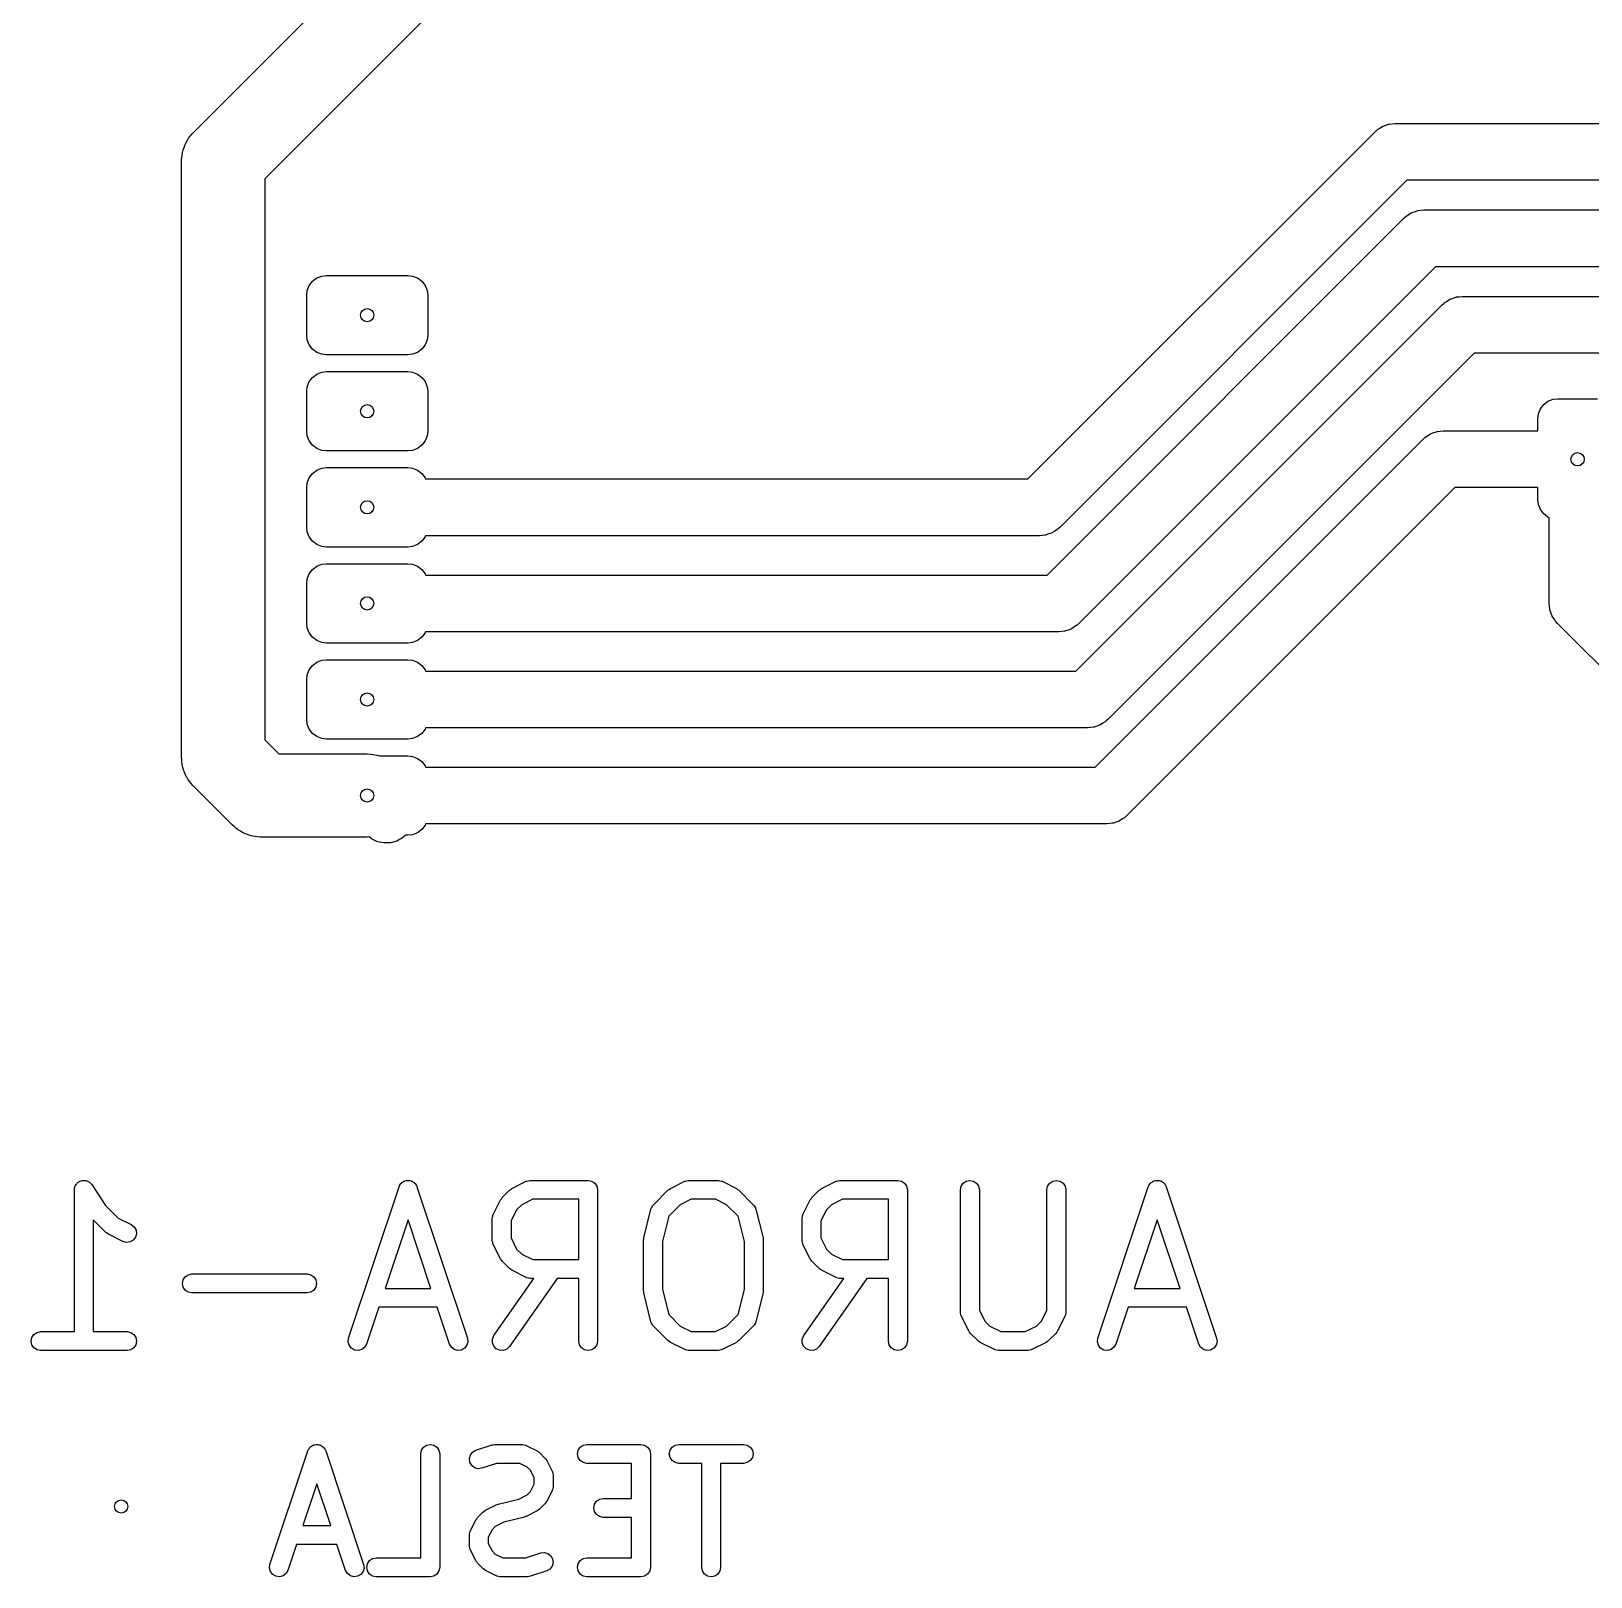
# Model space of a CAD drawing. Extents: x 95.5 to 177.5, y -135.5 to -53.3.
# Drawn here: x 95.51 to 136.75, y -135.46 to -94.6 of the extents above; entities that cross this region are included whole.
import ezdxf

# ---------------------------------------------------------------- set-up
doc = ezdxf.new("R2010")
doc.units = 0
doc.layers.add('BLACK', color=7, linetype='CONTINUOUS')

msp = doc.modelspace()

# ---------------------------------------------------------------- linework, layer by layer
at = {"layer": 'BLACK', "linetype": 'CONTINUOUS'}
for p, q in [((99.8062, -97.2662), (123.34, -73.7322)), ((124.574, -75.61), (101.684, -98.4996)), ((99.7193, -97.364), (99.7645, -97.3167)), ((99.7645, -97.3167), (99.8062, -97.2662)), ((121.863, -106.438), (131.042, -97.2597)), ((131.042, -97.2597), (131.082, -97.2234)), ((131.082, -97.2234), (131.09, -97.2155)), ((131.09, -97.2155), (131.095, -97.2119)), ((131.095, -97.2119), (131.107, -97.2017)), ((131.107, -97.2017), (131.172, -97.1617)), ((131.172, -97.1617), (131.235, -97.1198)), ((131.235, -97.1198), (131.246, -97.116)), ((131.246, -97.116), (131.255, -97.1103)), ((131.255, -97.1103), (131.327, -97.0863)), ((131.327, -97.0863), (131.399, -97.0602)), ((131.399, -97.0602), (131.41, -97.0589)), ((131.41, -97.0589), (131.42, -97.0555)), ((131.42, -97.0555), (131.496, -97.0489)), ((131.496, -97.0489), (131.572, -97.04)), ((131.572, -97.04), (141.478, -97.04)), ((99.5211, -97.7727), (99.5286, -97.7341)), ((99.5286, -97.7341), (99.5529, -97.6733)), ((99.5529, -97.6733), (99.5728, -97.611)), ((99.5728, -97.611), (99.5917, -97.5765)), ((99.5917, -97.5765), (99.6063, -97.54)), ((99.6063, -97.54), (99.6417, -97.4849)), ((99.6417, -97.4849), (99.673, -97.4274)), ((99.673, -97.4274), (99.6981, -97.3971)), ((99.6981, -97.3971), (99.7193, -97.364)), ((99.484, -98.044), (99.4849, -98.0257)), ((99.484, -113.792), (99.484, -98.044)), ((99.4843, -98.0178), (99.4859, -98.0048)), ((99.4849, -98.0257), (99.4843, -98.0178)), ((99.4859, -98.0048), (99.489, -97.9394)), ((99.489, -97.9394), (99.5014, -97.8752)), ((99.5014, -97.8752), (99.5091, -97.8102)), ((99.5091, -97.8102), (99.5211, -97.7727)), ((101.684, -98.4996), (101.684, -113.336)), ((131.883, -98.54), (122.704, -107.718)), ((141.167, -98.54), (131.883, -98.54)), ((132.017, -99.3963), (132.089, -99.3723)), ((132.089, -99.3723), (132.161, -99.3462)), ((132.161, -99.3462), (132.172, -99.3449)), ((132.172, -99.3449), (132.182, -99.3415)), ((132.182, -99.3415), (132.258, -99.3349)), ((132.258, -99.3349), (132.334, -99.326)), ((132.334, -99.326), (138.684, -99.326)), ((122.371, -108.978), (131.804, -99.5457)), ((131.804, -99.5457), (131.844, -99.5094)), ((131.844, -99.5094), (131.852, -99.5015)), ((131.852, -99.5015), (131.857, -99.4979)), ((131.857, -99.4979), (131.869, -99.4877)), ((131.869, -99.4877), (131.934, -99.4477)), ((131.934, -99.4477), (131.997, -99.4058)), ((131.997, -99.4058), (132.008, -99.402)), ((132.008, -99.402), (132.017, -99.3963)), ((132.645, -100.826), (123.212, -110.258)), ((138.373, -100.826), (132.645, -100.826)), ((102.809, -101.459), (102.861, -101.326)), ((102.861, -101.326), (102.948, -101.212)), ((102.948, -101.212), (103.062, -101.125)), ((103.062, -101.125), (103.195, -101.073)), ((103.195, -101.073), (103.319, -101.058)), ((103.319, -101.058), (105.469, -101.058)), ((105.469, -101.058), (105.593, -101.073)), ((105.593, -101.073), (105.726, -101.125)), ((105.726, -101.125), (105.84, -101.212)), ((105.84, -101.212), (105.927, -101.326)), ((105.927, -101.326), (105.979, -101.459)), ((102.794, -101.583), (102.809, -101.459)), ((102.794, -102.633), (102.794, -101.583)), ((105.979, -101.459), (105.994, -101.583)), ((105.994, -101.583), (105.994, -102.633)), ((123.133, -111.518), (132.82, -101.832)), ((132.82, -101.832), (132.86, -101.795)), ((132.86, -101.795), (132.868, -101.787)), ((132.868, -101.787), (132.873, -101.784)), ((132.873, -101.784), (132.885, -101.774)), ((132.885, -101.774), (132.95, -101.734)), ((132.95, -101.734), (133.013, -101.692)), ((133.013, -101.692), (133.024, -101.688)), ((133.024, -101.688), (133.033, -101.682)), ((133.033, -101.682), (133.105, -101.658)), ((133.105, -101.658), (133.177, -101.632)), ((133.177, -101.632), (133.188, -101.631)), ((133.188, -101.631), (133.198, -101.627)), ((133.198, -101.627), (133.274, -101.621)), ((133.274, -101.621), (133.35, -101.612)), ((133.35, -101.612), (138.176, -101.612)), ((102.809, -102.757), (102.794, -102.633)), ((105.994, -102.633), (105.979, -102.757)), ((102.861, -102.89), (102.809, -102.757)), ((102.948, -103.004), (102.861, -102.89)), ((103.062, -103.091), (102.948, -103.004)), ((103.195, -103.143), (103.062, -103.091)), ((105.726, -103.091), (105.593, -103.143)), ((105.84, -103.004), (105.726, -103.091)), ((105.927, -102.89), (105.84, -103.004)), ((105.979, -102.757), (105.927, -102.89)), ((103.319, -103.158), (103.195, -103.143)), ((105.469, -103.158), (103.319, -103.158)), ((105.593, -103.143), (105.469, -103.158)), ((133.661, -103.112), (123.974, -112.798)), ((137.865, -103.112), (133.661, -103.112)), ((102.809, -103.999), (102.861, -103.866)), ((102.861, -103.866), (102.948, -103.752)), ((102.948, -103.752), (103.062, -103.665)), ((103.062, -103.665), (103.195, -103.613)), ((103.195, -103.613), (103.319, -103.598)), ((103.319, -103.598), (105.469, -103.598)), ((105.469, -103.598), (105.593, -103.613)), ((105.593, -103.613), (105.726, -103.665)), ((105.726, -103.665), (105.84, -103.752)), ((105.84, -103.752), (105.927, -103.866)), ((105.927, -103.866), (105.979, -103.999)), ((102.794, -104.123), (102.809, -103.999)), ((102.794, -105.173), (102.794, -104.123)), ((105.979, -103.999), (105.994, -104.123)), ((105.994, -104.123), (105.994, -105.173)), ((135.749, -104.333), (135.873, -104.318)), ((135.873, -104.318), (136.923, -104.318)), ((135.348, -104.843), (135.363, -104.719)), ((135.363, -104.719), (135.415, -104.586)), ((135.415, -104.586), (135.502, -104.472)), ((135.502, -104.472), (135.616, -104.385)), ((135.616, -104.385), (135.749, -104.333)), ((135.348, -105.168), (135.348, -104.843)), ((102.809, -105.297), (102.794, -105.173)), ((102.861, -105.43), (102.809, -105.297)), ((102.948, -105.544), (102.861, -105.43)), ((103.062, -105.631), (102.948, -105.544)), ((105.84, -105.544), (105.726, -105.631)), ((105.927, -105.43), (105.84, -105.544)), ((105.979, -105.297), (105.927, -105.43)), ((105.994, -105.173), (105.979, -105.297)), ((123.641, -114.058), (132.312, -105.388)), ((132.312, -105.388), (132.352, -105.351)), ((132.352, -105.351), (132.36, -105.343)), ((132.36, -105.343), (132.365, -105.34)), ((132.365, -105.34), (132.377, -105.33)), ((132.377, -105.33), (132.442, -105.29)), ((132.442, -105.29), (132.505, -105.248)), ((132.505, -105.248), (132.516, -105.244)), ((132.516, -105.244), (132.525, -105.238)), ((132.525, -105.238), (132.597, -105.214)), ((132.597, -105.214), (132.669, -105.188)), ((132.669, -105.188), (132.68, -105.187)), ((132.68, -105.187), (132.69, -105.183)), ((132.69, -105.183), (132.766, -105.177)), ((132.766, -105.177), (132.842, -105.168)), ((132.842, -105.168), (135.348, -105.168)), ((103.195, -105.683), (103.062, -105.631)), ((103.319, -105.698), (103.195, -105.683)), ((105.469, -105.698), (103.319, -105.698)), ((105.593, -105.683), (105.469, -105.698)), ((105.726, -105.631), (105.593, -105.683)), ((102.861, -106.406), (102.948, -106.292)), ((102.948, -106.292), (103.062, -106.205)), ((103.062, -106.205), (103.195, -106.153)), ((103.195, -106.153), (103.319, -106.138)), ((103.319, -106.138), (105.469, -106.138)), ((105.469, -106.138), (105.593, -106.153)), ((105.593, -106.153), (105.726, -106.205)), ((105.726, -106.205), (105.84, -106.292)), ((105.84, -106.292), (105.927, -106.406)), ((102.794, -106.663), (102.809, -106.539)), ((102.794, -107.713), (102.794, -106.663)), ((102.809, -106.539), (102.861, -106.406)), ((105.927, -106.406), (105.939, -106.438)), ((105.939, -106.438), (121.863, -106.438)), ((133.153, -106.668), (124.482, -115.338)), ((135.348, -106.668), (133.153, -106.668)), ((135.348, -106.993), (135.348, -106.668)), ((135.363, -107.117), (135.348, -106.993)), ((135.415, -107.25), (135.363, -107.117)), ((135.502, -107.364), (135.415, -107.25)), ((135.616, -107.451), (135.502, -107.364)), ((135.648, -107.463), (135.616, -107.451)), ((135.648, -109.728), (135.648, -107.463)), ((102.809, -107.837), (102.794, -107.713)), ((102.861, -107.97), (102.809, -107.837)), ((102.948, -108.084), (102.861, -107.97)), ((105.927, -107.97), (105.84, -108.084)), ((105.939, -107.938), (105.927, -107.97)), ((122.174, -107.938), (105.939, -107.938)), ((122.25, -107.929), (122.174, -107.938)), ((122.326, -107.923), (122.25, -107.929)), ((122.336, -107.919), (122.326, -107.923)), ((122.347, -107.918), (122.336, -107.919)), ((122.419, -107.892), (122.347, -107.918)), ((122.491, -107.868), (122.419, -107.892)), ((122.5, -107.862), (122.491, -107.868)), ((122.511, -107.858), (122.5, -107.862)), ((122.574, -107.816), (122.511, -107.858)), ((122.639, -107.776), (122.574, -107.816)), ((122.651, -107.766), (122.639, -107.776)), ((122.656, -107.763), (122.651, -107.766)), ((122.664, -107.755), (122.656, -107.763)), ((122.704, -107.718), (122.664, -107.755)), ((103.062, -108.171), (102.948, -108.084)), ((103.195, -108.223), (103.062, -108.171)), ((103.319, -108.238), (103.195, -108.223)), ((105.469, -108.238), (103.319, -108.238)), ((105.593, -108.223), (105.469, -108.238)), ((105.726, -108.171), (105.593, -108.223)), ((105.84, -108.084), (105.726, -108.171)), ((102.861, -108.946), (102.948, -108.832)), ((102.948, -108.832), (103.062, -108.745)), ((103.062, -108.745), (103.195, -108.693)), ((103.195, -108.693), (103.319, -108.678)), ((103.319, -108.678), (105.469, -108.678)), ((105.469, -108.678), (105.593, -108.693)), ((105.593, -108.693), (105.726, -108.745)), ((105.726, -108.745), (105.84, -108.832)), ((105.84, -108.832), (105.927, -108.946)), ((102.794, -109.203), (102.809, -109.079)), ((102.794, -110.253), (102.794, -109.203)), ((102.809, -109.079), (102.861, -108.946)), ((105.927, -108.946), (105.939, -108.978)), ((105.939, -108.978), (122.371, -108.978)), ((135.657, -109.804), (135.648, -109.728)), ((135.663, -109.88), (135.657, -109.804)), ((135.667, -109.89), (135.663, -109.88)), ((135.668, -109.901), (135.667, -109.89)), ((135.694, -109.973), (135.668, -109.901)), ((135.718, -110.045), (135.694, -109.973)), ((135.724, -110.054), (135.718, -110.045)), ((135.728, -110.065), (135.724, -110.054)), ((135.77, -110.128), (135.728, -110.065)), ((102.809, -110.377), (102.794, -110.253)), ((102.861, -110.51), (102.809, -110.377)), ((102.948, -110.624), (102.861, -110.51)), ((105.927, -110.51), (105.84, -110.624)), ((105.939, -110.478), (105.927, -110.51)), ((122.682, -110.478), (105.939, -110.478)), ((122.758, -110.469), (122.682, -110.478)), ((122.834, -110.463), (122.758, -110.469)), ((122.844, -110.459), (122.834, -110.463)), ((122.855, -110.458), (122.844, -110.459)), ((122.927, -110.432), (122.855, -110.458)), ((122.999, -110.408), (122.927, -110.432)), ((123.008, -110.402), (122.999, -110.408)), ((123.019, -110.398), (123.008, -110.402)), ((123.082, -110.356), (123.019, -110.398)), ((123.147, -110.316), (123.082, -110.356)), ((123.159, -110.306), (123.147, -110.316)), ((123.164, -110.303), (123.159, -110.306)), ((123.172, -110.295), (123.164, -110.303)), ((123.212, -110.258), (123.172, -110.295)), ((135.81, -110.193), (135.77, -110.128)), ((135.82, -110.205), (135.81, -110.193)), ((135.823, -110.21), (135.82, -110.205)), ((135.831, -110.218), (135.823, -110.21)), ((135.868, -110.258), (135.831, -110.218)), ((141.456, -115.846), (135.868, -110.258)), ((103.062, -110.711), (102.948, -110.624)), ((103.195, -110.763), (103.062, -110.711)), ((103.319, -110.778), (103.195, -110.763)), ((105.469, -110.778), (103.319, -110.778)), ((105.593, -110.763), (105.469, -110.778)), ((105.726, -110.711), (105.593, -110.763)), ((105.84, -110.624), (105.726, -110.711)), ((102.948, -111.372), (103.062, -111.285)), ((103.062, -111.285), (103.195, -111.233)), ((103.195, -111.233), (103.319, -111.218)), ((103.319, -111.218), (105.469, -111.218)), ((105.469, -111.218), (105.593, -111.233)), ((105.593, -111.233), (105.726, -111.285)), ((105.726, -111.285), (105.84, -111.372)), ((102.794, -111.743), (102.809, -111.619)), ((102.794, -112.793), (102.794, -111.743)), ((102.809, -111.619), (102.861, -111.486)), ((102.861, -111.486), (102.948, -111.372)), ((105.84, -111.372), (105.927, -111.486)), ((105.927, -111.486), (105.939, -111.518)), ((105.939, -111.518), (123.133, -111.518)), ((102.809, -112.917), (102.794, -112.793)), ((102.861, -113.05), (102.809, -112.917)), ((123.689, -112.972), (123.617, -112.998)), ((123.761, -112.948), (123.689, -112.972)), ((123.77, -112.942), (123.761, -112.948)), ((123.781, -112.938), (123.77, -112.942)), ((123.844, -112.896), (123.781, -112.938)), ((123.909, -112.856), (123.844, -112.896)), ((123.921, -112.846), (123.909, -112.856)), ((123.926, -112.843), (123.921, -112.846)), ((123.934, -112.835), (123.926, -112.843)), ((123.974, -112.798), (123.934, -112.835)), ((101.684, -113.336), (102.056, -113.708)), ((102.948, -113.164), (102.861, -113.05)), ((103.062, -113.251), (102.948, -113.164)), ((103.195, -113.303), (103.062, -113.251)), ((103.319, -113.318), (103.195, -113.303)), ((105.469, -113.318), (103.319, -113.318)), ((105.593, -113.303), (105.469, -113.318)), ((105.726, -113.251), (105.593, -113.303)), ((105.84, -113.164), (105.726, -113.251)), ((105.927, -113.05), (105.84, -113.164)), ((105.939, -113.018), (105.927, -113.05)), ((123.444, -113.018), (105.939, -113.018)), ((123.52, -113.009), (123.444, -113.018)), ((123.596, -113.003), (123.52, -113.009)), ((123.606, -112.999), (123.596, -113.003)), ((123.617, -112.998), (123.606, -112.999)), ((99.4902, -113.857), (99.484, -113.792)), ((102.056, -113.708), (104.394, -113.708)), ((104.394, -113.708), (104.499, -113.713)), ((104.499, -113.713), (104.704, -113.753)), ((104.704, -113.753), (104.717, -113.758)), ((104.717, -113.758), (105.469, -113.758)), ((105.469, -113.758), (105.593, -113.773)), ((105.593, -113.773), (105.726, -113.825)), ((99.4918, -113.923), (99.4902, -113.857)), ((99.5001, -113.961), (99.4918, -113.923)), ((99.5039, -114), (99.5001, -113.961)), ((99.5223, -114.063), (99.5039, -114)), ((99.5362, -114.127), (99.5223, -114.063)), ((99.5517, -114.163), (99.5362, -114.127)), ((99.5628, -114.201), (99.5517, -114.163)), ((99.5928, -114.259), (99.5628, -114.201)), ((105.726, -113.825), (105.84, -113.912)), ((105.84, -113.912), (105.927, -114.026)), ((105.927, -114.026), (105.939, -114.058)), ((105.939, -114.058), (123.641, -114.058)), ((99.6186, -114.319), (99.5928, -114.259)), ((99.6406, -114.352), (99.6186, -114.319)), ((99.6586, -114.387), (99.6406, -114.352)), ((99.6991, -114.438), (99.6586, -114.387)), ((99.7358, -114.492), (99.6991, -114.438)), ((99.7798, -114.541), (99.7358, -114.492)), ((99.7879, -114.551), (99.7798, -114.541)), ((99.7938, -114.556), (99.7879, -114.551)), ((99.8062, -114.57), (99.7938, -114.556)), ((100.822, -115.586), (99.8062, -114.57)), ((124.352, -115.436), (124.289, -115.478)), ((124.417, -115.396), (124.352, -115.436)), ((124.429, -115.386), (124.417, -115.396)), ((124.434, -115.383), (124.429, -115.386)), ((124.442, -115.375), (124.434, -115.383)), ((124.482, -115.338), (124.442, -115.375)), ((100.873, -115.627), (100.822, -115.586)), ((100.92, -115.673), (100.873, -115.627)), ((100.953, -115.694), (100.92, -115.673)), ((100.983, -115.719), (100.953, -115.694)), ((101.041, -115.75), (100.983, -115.719)), ((101.096, -115.786), (101.041, -115.75)), ((101.132, -115.8), (101.096, -115.786)), ((101.167, -115.819), (101.132, -115.8)), ((101.229, -115.839), (101.167, -115.819)), ((101.29, -115.863), (101.229, -115.839)), ((101.329, -115.871), (101.29, -115.863)), ((101.366, -115.883), (101.329, -115.871)), ((105.413, -115.858), (105.332, -115.93)), ((105.469, -115.858), (105.413, -115.858)), ((105.593, -115.843), (105.469, -115.858)), ((105.726, -115.791), (105.593, -115.843)), ((105.84, -115.704), (105.726, -115.791)), ((105.927, -115.59), (105.84, -115.704)), ((105.939, -115.558), (105.927, -115.59)), ((123.952, -115.558), (105.939, -115.558)), ((124.028, -115.549), (123.952, -115.558)), ((124.104, -115.543), (124.028, -115.549)), ((124.114, -115.539), (124.104, -115.543)), ((124.125, -115.538), (124.114, -115.539)), ((124.197, -115.512), (124.125, -115.538)), ((124.269, -115.488), (124.197, -115.512)), ((124.278, -115.482), (124.269, -115.488)), ((124.289, -115.478), (124.278, -115.482)), ((101.431, -115.891), (101.366, -115.883)), ((101.495, -115.903), (101.431, -115.891)), ((101.561, -115.906), (101.495, -115.903)), ((101.574, -115.908), (101.561, -115.906)), ((101.582, -115.907), (101.574, -115.908)), ((101.6, -115.908), (101.582, -115.907)), ((104.394, -115.908), (101.6, -115.908)), ((104.444, -115.903), (104.394, -115.908)), ((104.508, -115.954), (104.444, -115.903)), ((104.666, -116.028), (104.508, -115.954)), ((104.837, -116.063), (104.666, -116.028)), ((105.011, -116.058), (104.837, -116.063)), ((105.179, -116.013), (105.011, -116.058)), ((105.332, -115.93), (105.179, -116.013)), ((96.6528, -125.232), (96.6576, -125.207)), ((96.6528, -128.982), (96.6528, -125.232)), ((96.6576, -125.182), (96.667, -125.16)), ((96.6576, -125.207), (96.6576, -125.182)), ((96.667, -125.16), (96.6718, -125.136)), ((96.6718, -125.136), (96.6855, -125.115)), ((96.6855, -125.115), (96.695, -125.092)), ((96.695, -125.092), (96.7124, -125.075)), ((96.7124, -125.075), (96.726, -125.055)), ((96.726, -125.055), (96.7466, -125.041)), ((96.7466, -125.041), (96.7641, -125.024)), ((96.7641, -125.024), (96.7867, -125.014)), ((96.7867, -125.014), (96.8071, -125.001)), ((96.8071, -125.001), (96.8314, -124.996)), ((96.8314, -124.996), (96.8542, -124.986)), ((96.8542, -124.986), (96.8787, -124.986)), ((96.8787, -124.986), (96.9028, -124.982)), ((96.9028, -124.982), (96.927, -124.986)), ((96.927, -124.986), (96.9518, -124.986)), ((96.9518, -124.986), (96.9744, -124.996)), ((96.9744, -124.996), (96.9984, -125.001)), ((96.9984, -125.001), (97.019, -125.014)), ((97.019, -125.014), (97.0419, -125.024)), ((97.0419, -125.024), (97.0592, -125.041)), ((97.0592, -125.041), (97.0795, -125.055)), ((97.0795, -125.055), (97.0933, -125.075)), ((97.0933, -125.075), (97.1108, -125.093)), ((97.1108, -125.093), (97.478, -125.644)), ((103.904, -129.152), (105.237, -125.152)), ((105.237, -125.152), (105.246, -125.137)), ((105.246, -125.137), (105.251, -125.12)), ((105.251, -125.12), (105.27, -125.095)), ((105.27, -125.095), (105.285, -125.068)), ((105.285, -125.068), (105.299, -125.057)), ((105.299, -125.057), (105.31, -125.043)), ((105.31, -125.043), (105.338, -125.027)), ((105.338, -125.027), (105.362, -125.008)), ((105.362, -125.008), (105.38, -125.003)), ((105.38, -125.003), (105.395, -124.994)), ((105.395, -124.994), (105.426, -124.99)), ((105.426, -124.99), (105.456, -124.982)), ((105.456, -124.982), (105.474, -124.984)), ((105.474, -124.984), (105.492, -124.982)), ((105.492, -124.982), (105.522, -124.99)), ((105.522, -124.99), (105.553, -124.994)), ((105.553, -124.994), (105.569, -125.003)), ((105.569, -125.003), (105.586, -125.008)), ((105.586, -125.008), (105.611, -125.027)), ((105.611, -125.027), (105.638, -125.043)), ((105.638, -125.043), (105.649, -125.057)), ((105.649, -125.057), (105.663, -125.068)), ((105.663, -125.068), (105.679, -125.095)), ((105.679, -125.095), (105.698, -125.12)), ((105.698, -125.12), (105.703, -125.137)), ((105.703, -125.137), (105.711, -125.152)), ((105.711, -125.152), (107.045, -129.152)), ((107.964, -125.436), (108.155, -125.245)), ((108.155, -125.245), (108.188, -125.223)), ((108.188, -125.223), (108.22, -125.198)), ((108.22, -125.198), (108.6, -125.008)), ((108.6, -125.008), (108.609, -125.006)), ((108.609, -125.006), (108.617, -125.001)), ((108.617, -125.001), (108.656, -124.993)), ((108.656, -124.993), (108.695, -124.982)), ((108.695, -124.982), (108.703, -124.983)), ((108.703, -124.983), (108.712, -124.982)), ((108.712, -124.982), (110.236, -124.982)), ((110.236, -124.982), (110.332, -125.001)), ((110.332, -125.001), (110.413, -125.055)), ((110.413, -125.055), (110.467, -125.136)), ((110.467, -125.136), (110.486, -125.232)), ((110.486, -125.232), (110.486, -129.232)), ((111.964, -125.626), (112.345, -125.245)), ((112.345, -125.245), (112.378, -125.223)), ((112.378, -125.223), (112.41, -125.198)), ((112.41, -125.198), (112.791, -125.008)), ((112.791, -125.008), (112.8, -125.006)), ((112.8, -125.006), (112.807, -125.001)), ((112.807, -125.001), (112.846, -124.993)), ((112.846, -124.993), (112.885, -124.982)), ((112.885, -124.982), (112.894, -124.983)), ((112.894, -124.983), (112.903, -124.982)), ((112.903, -124.982), (113.665, -124.982)), ((113.665, -124.982), (113.673, -124.983)), ((113.673, -124.983), (113.682, -124.982)), ((113.682, -124.982), (113.721, -124.993)), ((113.721, -124.993), (113.76, -125.001)), ((113.76, -125.001), (113.768, -125.006)), ((113.768, -125.006), (113.776, -125.008)), ((113.776, -125.008), (114.157, -125.198)), ((114.157, -125.198), (114.189, -125.223)), ((114.189, -125.223), (114.222, -125.245)), ((114.222, -125.245), (114.603, -125.626)), ((116.155, -125.436), (116.345, -125.245)), ((116.345, -125.245), (116.378, -125.223)), ((116.378, -125.223), (116.41, -125.198)), ((116.41, -125.198), (116.791, -125.008)), ((116.791, -125.008), (116.8, -125.006)), ((116.8, -125.006), (116.807, -125.001)), ((116.807, -125.001), (116.846, -124.993)), ((116.846, -124.993), (116.885, -124.982)), ((116.885, -124.982), (116.894, -124.983)), ((116.894, -124.983), (116.903, -124.982)), ((116.903, -124.982), (118.427, -124.982)), ((118.427, -124.982), (118.522, -125.001)), ((118.522, -125.001), (118.603, -125.055)), ((118.603, -125.055), (118.658, -125.136)), ((118.658, -125.136), (118.677, -125.232)), ((118.677, -125.232), (118.677, -129.232)), ((120.081, -125.232), (120.1, -125.136)), ((120.081, -128.47), (120.081, -125.232)), ((120.1, -125.136), (120.155, -125.055)), ((120.155, -125.055), (120.236, -125.001)), ((120.236, -125.001), (120.331, -124.982)), ((120.331, -124.982), (120.427, -125.001)), ((120.427, -125.001), (120.508, -125.055)), ((120.508, -125.055), (120.562, -125.136)), ((120.562, -125.136), (120.581, -125.232)), ((120.581, -125.232), (120.581, -128.411)), ((122.367, -125.232), (122.386, -125.136)), ((122.367, -128.411), (122.367, -125.232)), ((122.386, -125.136), (122.44, -125.055)), ((122.44, -125.055), (122.521, -125.001)), ((122.521, -125.001), (122.617, -124.982)), ((122.617, -124.982), (122.713, -125.001)), ((122.713, -125.001), (122.794, -125.055)), ((122.794, -125.055), (122.848, -125.136)), ((122.848, -125.136), (122.867, -125.232)), ((122.867, -125.232), (122.867, -128.47)), ((123.713, -129.152), (125.047, -125.152)), ((125.047, -125.152), (125.055, -125.137)), ((125.055, -125.137), (125.06, -125.12)), ((125.06, -125.12), (125.079, -125.095)), ((125.079, -125.095), (125.095, -125.068)), ((125.095, -125.068), (125.109, -125.057)), ((125.109, -125.057), (125.12, -125.043)), ((125.12, -125.043), (125.147, -125.027)), ((125.147, -125.027), (125.172, -125.008)), ((125.172, -125.008), (125.189, -125.003)), ((125.189, -125.003), (125.205, -124.994)), ((125.205, -124.994), (125.236, -124.99)), ((125.236, -124.99), (125.266, -124.982)), ((125.266, -124.982), (125.284, -124.984)), ((125.284, -124.984), (125.301, -124.982)), ((125.301, -124.982), (125.332, -124.99)), ((125.332, -124.99), (125.363, -124.994)), ((125.363, -124.994), (125.378, -125.003)), ((125.378, -125.003), (125.396, -125.008)), ((125.396, -125.008), (125.42, -125.027)), ((125.42, -125.027), (125.448, -125.043)), ((125.448, -125.043), (125.458, -125.057)), ((125.458, -125.057), (125.473, -125.068)), ((125.473, -125.068), (125.488, -125.095)), ((125.488, -125.095), (125.507, -125.12)), ((125.507, -125.12), (125.512, -125.137)), ((125.512, -125.137), (125.521, -125.152)), ((125.521, -125.152), (126.854, -129.152)), ((97.478, -125.644), (97.8128, -125.978)), ((107.727, -125.882), (107.917, -125.501)), ((107.917, -125.501), (107.942, -125.469)), ((107.942, -125.469), (107.964, -125.436)), ((108.346, -125.761), (108.2, -126.052)), ((108.479, -125.627), (108.346, -125.761)), ((108.771, -125.482), (108.479, -125.627)), ((109.986, -125.482), (108.771, -125.482)), ((109.986, -127.077), (109.986, -125.482)), ((111.708, -126.504), (111.898, -125.742)), ((111.898, -125.742), (111.906, -125.726)), ((111.906, -125.726), (111.91, -125.707)), ((111.91, -125.707), (111.927, -125.682)), ((111.927, -125.682), (111.94, -125.654)), ((111.94, -125.654), (111.954, -125.642)), ((111.954, -125.642), (111.964, -125.626)), ((112.67, -125.627), (112.367, -125.931)), ((112.962, -125.482), (112.67, -125.627)), ((113.606, -125.482), (112.962, -125.482)), ((113.898, -125.627), (113.606, -125.482)), ((114.201, -125.931), (113.898, -125.627)), ((114.603, -125.626), (114.614, -125.642)), ((114.614, -125.642), (114.627, -125.654)), ((114.627, -125.654), (114.641, -125.682)), ((114.641, -125.682), (114.658, -125.707)), ((114.658, -125.707), (114.661, -125.726)), ((114.661, -125.726), (114.669, -125.742)), ((114.669, -125.742), (114.86, -126.504)), ((115.917, -125.882), (116.108, -125.501)), ((116.108, -125.501), (116.132, -125.469)), ((116.132, -125.469), (116.155, -125.436)), ((116.537, -125.761), (116.391, -126.052)), ((116.67, -125.627), (116.537, -125.761)), ((116.962, -125.482), (116.67, -125.627)), ((118.177, -125.482), (116.962, -125.482)), ((118.177, -127.077), (118.177, -125.482)), ((97.4879, -126.361), (97.1528, -126.026)), ((97.1528, -126.026), (97.1528, -128.982)), ((97.8128, -125.978), (98.1574, -126.151)), ((98.1574, -126.151), (98.2345, -126.211)), ((105.474, -126.022), (104.869, -127.839)), ((106.08, -127.839), (105.474, -126.022)), ((107.7, -125.993), (107.702, -125.985)), ((107.7, -126.565), (107.7, -125.993)), ((107.701, -125.976), (107.712, -125.937)), ((107.702, -125.985), (107.701, -125.976)), ((107.712, -125.937), (107.719, -125.898)), ((107.719, -125.898), (107.724, -125.89)), ((107.724, -125.89), (107.727, -125.882)), ((108.2, -126.052), (108.2, -126.506)), ((112.367, -125.931), (112.2, -126.596)), ((114.367, -126.596), (114.201, -125.931)), ((115.891, -125.976), (115.902, -125.937)), ((115.893, -125.985), (115.891, -125.976)), ((115.891, -125.993), (115.893, -125.985)), ((115.891, -126.565), (115.891, -125.993)), ((115.902, -125.937), (115.91, -125.898)), ((115.91, -125.898), (115.915, -125.89)), ((115.915, -125.89), (115.917, -125.882)), ((116.391, -126.052), (116.391, -126.506)), ((125.284, -126.022), (124.678, -127.839)), ((125.889, -127.839), (125.284, -126.022)), ((97.5212, -126.383), (97.4879, -126.361)), ((97.5529, -126.408), (97.5212, -126.383)), ((97.9338, -126.598), (97.5529, -126.408)), ((98.0279, -126.624), (97.9338, -126.598)), ((98.2094, -126.563), (98.1247, -126.612)), ((98.2692, -126.486), (98.2094, -126.563)), ((98.2345, -126.211), (98.2828, -126.295)), ((98.295, -126.392), (98.2692, -126.486)), ((98.2828, -126.295), (98.295, -126.392)), ((107.702, -126.574), (107.7, -126.565)), ((107.701, -126.583), (107.702, -126.574)), ((107.712, -126.621), (107.701, -126.583)), ((108.2, -126.506), (108.346, -126.798)), ((111.7, -126.565), (111.706, -126.535)), ((111.7, -127.898), (111.7, -126.565)), ((111.706, -126.535), (111.708, -126.504)), ((112.2, -126.596), (112.2, -127.867)), ((114.367, -127.867), (114.367, -126.596)), ((114.86, -126.504), (114.861, -126.535)), ((114.861, -126.535), (114.867, -126.565)), ((114.867, -126.565), (114.867, -127.898)), ((115.893, -126.574), (115.891, -126.565)), ((115.891, -126.583), (115.893, -126.574)), ((115.902, -126.621), (115.891, -126.583)), ((116.391, -126.506), (116.537, -126.798)), ((98.1247, -126.612), (98.0279, -126.624)), ((107.719, -126.661), (107.712, -126.621)), ((107.724, -126.668), (107.719, -126.661)), ((107.727, -126.677), (107.724, -126.668)), ((107.917, -127.058), (107.727, -126.677)), ((108.346, -126.798), (108.479, -126.931)), ((108.479, -126.931), (108.771, -127.077)), ((115.91, -126.661), (115.902, -126.621)), ((115.915, -126.668), (115.91, -126.661)), ((115.917, -126.677), (115.915, -126.668)), ((116.108, -127.058), (115.917, -126.677)), ((116.537, -126.798), (116.67, -126.931)), ((116.67, -126.931), (116.962, -127.077)), ((107.942, -127.089), (107.917, -127.058)), ((107.964, -127.123), (107.942, -127.089)), ((108.155, -127.313), (107.964, -127.123)), ((108.188, -127.335), (108.155, -127.313)), ((108.22, -127.36), (108.188, -127.335)), ((108.6, -127.55), (108.22, -127.36)), ((108.771, -127.077), (109.986, -127.077)), ((116.132, -127.089), (116.108, -127.058)), ((116.155, -127.123), (116.132, -127.089)), ((116.345, -127.313), (116.155, -127.123)), ((116.378, -127.335), (116.345, -127.313)), ((116.41, -127.36), (116.378, -127.335)), ((116.791, -127.55), (116.41, -127.36)), ((116.962, -127.077), (118.177, -127.077)), ((99.5099, -127.708), (99.5289, -127.612)), ((99.5289, -127.803), (99.5099, -127.708)), ((99.5289, -127.612), (99.5831, -127.531)), ((99.5831, -127.884), (99.5289, -127.803)), ((99.5831, -127.531), (99.6642, -127.477)), ((99.6642, -127.477), (99.7599, -127.458)), ((99.7599, -127.458), (102.808, -127.458)), ((102.808, -127.458), (102.903, -127.477)), ((102.903, -127.477), (102.984, -127.531)), ((102.984, -127.531), (103.038, -127.612)), ((103.038, -127.803), (102.984, -127.884)), ((103.038, -127.612), (103.058, -127.708)), ((103.058, -127.708), (103.038, -127.803)), ((107.746, -129.088), (108.804, -127.577)), ((109.414, -127.577), (108.155, -129.375)), ((108.609, -127.553), (108.6, -127.55)), ((108.617, -127.558), (108.609, -127.553)), ((108.656, -127.566), (108.617, -127.558)), ((108.695, -127.576), (108.656, -127.566)), ((108.703, -127.575), (108.695, -127.576)), ((108.712, -127.577), (108.703, -127.575)), ((108.804, -127.577), (108.712, -127.577)), ((109.986, -127.577), (109.414, -127.577)), ((109.986, -129.232), (109.986, -127.577)), ((115.936, -129.088), (116.994, -127.577)), ((117.604, -127.577), (116.346, -129.375)), ((116.8, -127.553), (116.791, -127.55)), ((116.807, -127.558), (116.8, -127.553)), ((116.846, -127.566), (116.807, -127.558)), ((116.885, -127.576), (116.846, -127.566)), ((116.894, -127.575), (116.885, -127.576)), ((116.903, -127.577), (116.894, -127.575)), ((116.994, -127.577), (116.903, -127.577)), ((118.177, -127.577), (117.604, -127.577)), ((118.177, -129.232), (118.177, -127.577)), ((99.6642, -127.939), (99.5831, -127.884)), ((99.7599, -127.958), (99.6642, -127.939)), ((102.808, -127.958), (99.7599, -127.958)), ((102.903, -127.939), (102.808, -127.958)), ((102.984, -127.884), (102.903, -127.939)), ((104.869, -127.839), (106.08, -127.839)), ((111.706, -127.928), (111.7, -127.898)), ((111.708, -127.959), (111.706, -127.928)), ((111.898, -128.721), (111.708, -127.959)), ((112.2, -127.867), (112.367, -128.532)), ((114.201, -128.532), (114.367, -127.867)), ((114.86, -127.959), (114.669, -128.721)), ((114.861, -127.928), (114.86, -127.959)), ((114.867, -127.898), (114.861, -127.928)), ((124.678, -127.839), (125.889, -127.839)), ((104.702, -128.339), (104.378, -129.311)), ((106.246, -128.339), (104.702, -128.339)), ((106.57, -129.311), (106.246, -128.339)), ((112.367, -128.532), (112.67, -128.836)), ((113.898, -128.836), (114.201, -128.532)), ((120.083, -128.478), (120.081, -128.47)), ((120.082, -128.487), (120.083, -128.478)), ((120.093, -128.526), (120.082, -128.487)), ((120.1, -128.565), (120.093, -128.526)), ((120.105, -128.573), (120.1, -128.565)), ((120.108, -128.581), (120.105, -128.573)), ((120.298, -128.962), (120.108, -128.581)), ((120.581, -128.411), (120.727, -128.702)), ((122.221, -128.702), (122.367, -128.411)), ((122.841, -128.581), (122.65, -128.962)), ((122.843, -128.573), (122.841, -128.581)), ((122.848, -128.565), (122.843, -128.573)), ((122.856, -128.526), (122.848, -128.565)), ((122.866, -128.487), (122.856, -128.526)), ((122.867, -128.47), (122.865, -128.478)), ((122.865, -128.478), (122.866, -128.487)), ((124.512, -128.339), (124.188, -129.311)), ((126.056, -128.339), (124.512, -128.339)), ((126.38, -129.311), (126.056, -128.339)), ((95.5289, -129.136), (95.5831, -129.055)), ((95.5831, -129.055), (95.6642, -129.001)), ((95.6642, -129.001), (95.7599, -128.982)), ((95.7599, -128.982), (96.6528, -128.982)), ((97.1528, -128.982), (98.0456, -128.982)), ((98.0456, -128.982), (98.1413, -129.001)), ((98.1413, -129.001), (98.2224, -129.055)), ((98.2224, -129.055), (98.2766, -129.136)), ((111.906, -128.738), (111.898, -128.721)), ((111.91, -128.756), (111.906, -128.738)), ((111.927, -128.781), (111.91, -128.756)), ((111.94, -128.809), (111.927, -128.781)), ((111.954, -128.821), (111.94, -128.809)), ((111.964, -128.837), (111.954, -128.821)), ((112.345, -129.218), (111.964, -128.837)), ((112.67, -128.836), (112.962, -128.982)), ((112.962, -128.982), (113.606, -128.982)), ((113.606, -128.982), (113.898, -128.836)), ((114.603, -128.837), (114.222, -129.218)), ((114.614, -128.821), (114.603, -128.837)), ((114.627, -128.809), (114.614, -128.821)), ((114.641, -128.781), (114.627, -128.809)), ((114.658, -128.756), (114.641, -128.781)), ((114.661, -128.738), (114.658, -128.756)), ((114.669, -128.721), (114.661, -128.738)), ((120.323, -128.994), (120.298, -128.962)), ((120.345, -129.027), (120.323, -128.994)), ((120.536, -129.218), (120.345, -129.027)), ((120.727, -128.702), (120.86, -128.836)), ((120.86, -128.836), (121.152, -128.982)), ((121.152, -128.982), (121.796, -128.982)), ((121.796, -128.982), (122.088, -128.836)), ((122.088, -128.836), (122.221, -128.702)), ((122.603, -129.027), (122.413, -129.218)), ((122.626, -128.994), (122.603, -129.027)), ((122.65, -128.962), (122.626, -128.994)), ((95.5099, -129.232), (95.5289, -129.136)), ((95.5289, -129.327), (95.5099, -129.232)), ((95.5831, -129.408), (95.5289, -129.327)), ((95.6642, -129.462), (95.5831, -129.408)), ((95.7599, -129.482), (95.6642, -129.462)), ((98.0456, -129.482), (95.7599, -129.482)), ((98.1413, -129.462), (98.0456, -129.482)), ((98.2224, -129.408), (98.1413, -129.462)), ((98.2766, -129.327), (98.2224, -129.408)), ((98.2766, -129.136), (98.2956, -129.232)), ((98.2956, -129.232), (98.2766, -129.327)), ((103.891, -129.249), (103.904, -129.152)), ((103.917, -129.343), (103.891, -129.249)), ((103.977, -129.42), (103.917, -129.343)), ((104.062, -129.469), (103.977, -129.42)), ((104.159, -129.481), (104.062, -129.469)), ((104.253, -129.455), (104.159, -129.481)), ((104.33, -129.395), (104.253, -129.455)), ((104.378, -129.311), (104.33, -129.395)), ((106.619, -129.395), (106.57, -129.311)), ((106.696, -129.455), (106.619, -129.395)), ((106.79, -129.481), (106.696, -129.455)), ((106.887, -129.469), (106.79, -129.481)), ((106.971, -129.42), (106.887, -129.469)), ((107.031, -129.343), (106.971, -129.42)), ((107.057, -129.249), (107.031, -129.343)), ((107.045, -129.152), (107.057, -129.249)), ((107.704, -129.275), (107.706, -129.177)), ((107.74, -129.366), (107.704, -129.275)), ((107.706, -129.177), (107.746, -129.088)), ((107.807, -129.436), (107.74, -129.366)), ((107.896, -129.476), (107.807, -129.436)), ((107.994, -129.478), (107.896, -129.476)), ((108.085, -129.442), (107.994, -129.478)), ((108.155, -129.375), (108.085, -129.442)), ((110.005, -129.327), (109.986, -129.232)), ((110.059, -129.408), (110.005, -129.327)), ((110.14, -129.462), (110.059, -129.408)), ((110.236, -129.482), (110.14, -129.462)), ((110.332, -129.462), (110.236, -129.482)), ((110.413, -129.408), (110.332, -129.462)), ((110.467, -129.327), (110.413, -129.408)), ((110.486, -129.232), (110.467, -129.327)), ((112.378, -129.24), (112.345, -129.218)), ((112.41, -129.265), (112.378, -129.24)), ((112.791, -129.455), (112.41, -129.265)), ((112.8, -129.458), (112.791, -129.455)), ((112.807, -129.462), (112.8, -129.458)), ((112.846, -129.47), (112.807, -129.462)), ((112.885, -129.481), (112.846, -129.47)), ((112.894, -129.48), (112.885, -129.481)), ((112.903, -129.482), (112.894, -129.48)), ((113.665, -129.482), (112.903, -129.482)), ((113.673, -129.48), (113.665, -129.482)), ((113.682, -129.481), (113.673, -129.48)), ((113.721, -129.47), (113.682, -129.481)), ((113.76, -129.462), (113.721, -129.47)), ((113.768, -129.458), (113.76, -129.462)), ((113.776, -129.455), (113.768, -129.458)), ((114.157, -129.265), (113.776, -129.455)), ((114.189, -129.24), (114.157, -129.265)), ((114.222, -129.218), (114.189, -129.24)), ((115.895, -129.275), (115.897, -129.177)), ((115.93, -129.366), (115.895, -129.275)), ((115.897, -129.177), (115.936, -129.088)), ((115.997, -129.436), (115.93, -129.366)), ((116.087, -129.476), (115.997, -129.436)), ((116.184, -129.478), (116.087, -129.476)), ((116.275, -129.442), (116.184, -129.478)), ((116.346, -129.375), (116.275, -129.442)), ((118.196, -129.327), (118.177, -129.232)), ((118.25, -129.408), (118.196, -129.327)), ((118.331, -129.462), (118.25, -129.408)), ((118.427, -129.482), (118.331, -129.462)), ((118.522, -129.462), (118.427, -129.482)), ((118.603, -129.408), (118.522, -129.462)), ((118.658, -129.327), (118.603, -129.408)), ((118.677, -129.232), (118.658, -129.327)), ((120.569, -129.24), (120.536, -129.218)), ((120.6, -129.265), (120.569, -129.24)), ((120.981, -129.455), (120.6, -129.265)), ((120.99, -129.458), (120.981, -129.455)), ((120.998, -129.462), (120.99, -129.458)), ((121.037, -129.47), (120.998, -129.462)), ((121.076, -129.481), (121.037, -129.47)), ((121.084, -129.48), (121.076, -129.481)), ((121.093, -129.482), (121.084, -129.48)), ((121.855, -129.482), (121.093, -129.482)), ((121.864, -129.48), (121.855, -129.482)), ((121.873, -129.481), (121.864, -129.48)), ((121.912, -129.47), (121.873, -129.481)), ((121.951, -129.462), (121.912, -129.47)), ((121.958, -129.458), (121.951, -129.462)), ((121.967, -129.455), (121.958, -129.458)), ((122.348, -129.265), (121.967, -129.455)), ((122.38, -129.24), (122.348, -129.265)), ((122.413, -129.218), (122.38, -129.24)), ((123.701, -129.249), (123.713, -129.152)), ((123.727, -129.343), (123.701, -129.249)), ((123.787, -129.42), (123.727, -129.343)), ((123.871, -129.469), (123.787, -129.42)), ((123.968, -129.481), (123.871, -129.469)), ((124.062, -129.455), (123.968, -129.481)), ((124.139, -129.395), (124.062, -129.455)), ((124.188, -129.311), (124.139, -129.395)), ((126.428, -129.395), (126.38, -129.311)), ((126.505, -129.455), (126.428, -129.395)), ((126.599, -129.481), (126.505, -129.455)), ((126.696, -129.469), (126.599, -129.481)), ((126.781, -129.42), (126.696, -129.469)), ((126.841, -129.343), (126.781, -129.42)), ((126.866, -129.249), (126.841, -129.343)), ((126.854, -129.152), (126.866, -129.249)), ((101.824, -135.135), (102.824, -132.135)), ((102.824, -132.135), (102.833, -132.12)), ((102.833, -132.12), (102.838, -132.102)), ((102.838, -132.102), (102.857, -132.078)), ((102.857, -132.078), (102.872, -132.05)), ((102.872, -132.05), (102.886, -132.039)), ((102.886, -132.039), (102.897, -132.025)), ((102.897, -132.025), (102.925, -132.01)), ((102.925, -132.01), (102.949, -131.991)), ((102.949, -131.991), (102.967, -131.986)), ((102.967, -131.986), (102.982, -131.977)), ((102.982, -131.977), (103.013, -131.973)), ((103.013, -131.973), (103.043, -131.965)), ((103.043, -131.965), (103.061, -131.967)), ((103.061, -131.967), (103.079, -131.965)), ((103.079, -131.965), (103.109, -131.973)), ((103.109, -131.973), (103.14, -131.977)), ((103.14, -131.977), (103.156, -131.986)), ((103.156, -131.986), (103.173, -131.991)), ((103.173, -131.991), (103.198, -132.01)), ((103.198, -132.01), (103.225, -132.025)), ((103.225, -132.025), (103.236, -132.039)), ((103.236, -132.039), (103.25, -132.05)), ((103.25, -132.05), (103.266, -132.078)), ((103.266, -132.078), (103.285, -132.102)), ((103.285, -132.102), (103.289, -132.12)), ((103.289, -132.12), (103.298, -132.135)), ((103.298, -132.135), (104.298, -135.135)), ((105.811, -132.214), (105.83, -132.118)), ((105.811, -134.964), (105.811, -132.214)), ((105.83, -132.118), (105.884, -132.037)), ((105.884, -132.037), (105.965, -131.983)), ((105.965, -131.983), (106.061, -131.964)), ((106.061, -131.964), (106.157, -131.983)), ((106.157, -131.983), (106.238, -132.037)), ((106.238, -132.037), (106.292, -132.118)), ((106.292, -132.118), (106.311, -132.214)), ((106.311, -132.214), (106.311, -135.214)), ((107.097, -132.339), (107.123, -132.245)), ((107.11, -132.436), (107.097, -132.339)), ((107.123, -132.245), (107.183, -132.168)), ((107.183, -132.168), (107.268, -132.12)), ((107.268, -132.12), (107.696, -131.977)), ((107.696, -131.977), (107.736, -131.972)), ((107.736, -131.972), (107.775, -131.964)), ((107.775, -131.964), (108.49, -131.964)), ((108.49, -131.964), (108.499, -131.966)), ((108.499, -131.966), (108.507, -131.965)), ((108.507, -131.965), (108.546, -131.975)), ((108.546, -131.975), (108.585, -131.983)), ((108.585, -131.983), (108.593, -131.988)), ((108.593, -131.988), (108.602, -131.991)), ((108.602, -131.991), (108.887, -132.133)), ((108.887, -132.133), (108.919, -132.158)), ((108.919, -132.158), (108.952, -132.18)), ((108.952, -132.18), (109.095, -132.323)), ((109.095, -132.323), (109.117, -132.356)), ((109.117, -132.356), (109.142, -132.388)), ((109.954, -132.214), (109.973, -132.118)), ((109.973, -132.31), (109.954, -132.214)), ((109.973, -132.118), (110.027, -132.037)), ((110.027, -132.391), (109.973, -132.31)), ((110.027, -132.037), (110.108, -131.983)), ((110.108, -131.983), (110.204, -131.964)), ((110.204, -131.964), (111.633, -131.964)), ((111.633, -131.964), (111.728, -131.983)), ((111.728, -131.983), (111.809, -132.037)), ((111.809, -132.037), (111.864, -132.118)), ((111.864, -132.118), (111.883, -132.214)), ((111.883, -132.214), (111.883, -135.214)), ((112.383, -132.214), (112.402, -132.118)), ((112.402, -132.31), (112.383, -132.214)), ((112.402, -132.118), (112.456, -132.037)), ((112.456, -132.391), (112.402, -132.31)), ((112.456, -132.037), (112.537, -131.983)), ((112.537, -131.983), (112.633, -131.964)), ((112.633, -131.964), (114.347, -131.964)), ((114.347, -131.964), (114.443, -131.983)), ((114.443, -131.983), (114.524, -132.037)), ((114.524, -132.037), (114.578, -132.118)), ((114.578, -132.31), (114.524, -132.391)), ((114.578, -132.118), (114.597, -132.214)), ((114.597, -132.214), (114.578, -132.31)), ((107.158, -132.521), (107.11, -132.436)), ((107.235, -132.581), (107.158, -132.521)), ((107.329, -132.606), (107.235, -132.581)), ((107.426, -132.594), (107.329, -132.606)), ((107.816, -132.464), (107.426, -132.594)), ((108.431, -132.464), (107.816, -132.464)), ((108.627, -132.562), (108.431, -132.464)), ((108.713, -132.648), (108.627, -132.562)), ((108.811, -132.845), (108.713, -132.648)), ((109.142, -132.388), (109.285, -132.674)), ((109.285, -132.674), (109.287, -132.682)), ((109.287, -132.682), (109.292, -132.69)), ((109.292, -132.69), (109.3, -132.729)), ((109.3, -132.729), (109.311, -132.768)), ((109.311, -132.768), (109.309, -132.777)), ((109.309, -132.777), (109.311, -132.786)), ((109.311, -132.786), (109.311, -133.071)), ((110.108, -132.445), (110.027, -132.391)), ((110.204, -132.464), (110.108, -132.445)), ((111.383, -132.464), (110.204, -132.464)), ((111.383, -133.393), (111.383, -132.464)), ((112.537, -132.445), (112.456, -132.391)), ((112.633, -132.464), (112.537, -132.445)), ((113.24, -132.464), (112.633, -132.464)), ((113.24, -135.214), (113.24, -132.464)), ((114.347, -132.464), (113.74, -132.464)), ((113.74, -132.464), (113.74, -135.214)), ((114.443, -132.445), (114.347, -132.464)), ((114.524, -132.391), (114.443, -132.445)), ((103.061, -133.005), (102.694, -134.107)), ((103.429, -134.107), (103.061, -133.005)), ((108.713, -133.209), (108.811, -133.012)), ((108.811, -133.012), (108.811, -132.845)), ((109.285, -133.183), (109.142, -133.469)), ((109.287, -133.174), (109.285, -133.183)), ((109.292, -133.167), (109.287, -133.174)), ((109.3, -133.128), (109.292, -133.167)), ((109.311, -133.089), (109.3, -133.128)), ((109.311, -133.071), (109.309, -133.08)), ((109.309, -133.08), (109.311, -133.089)), ((107.521, -133.705), (107.806, -133.562)), ((107.806, -133.562), (107.833, -133.555)), ((107.833, -133.555), (107.858, -133.543)), ((107.858, -133.543), (108.402, -133.407)), ((108.402, -133.407), (108.627, -133.294)), ((108.627, -133.294), (108.713, -133.209)), ((109.095, -133.534), (108.952, -133.677)), ((109.117, -133.5), (109.095, -133.534)), ((109.142, -133.469), (109.117, -133.5)), ((110.383, -133.643), (110.402, -133.547)), ((110.402, -133.547), (110.456, -133.466)), ((110.456, -133.466), (110.537, -133.412)), ((110.537, -133.412), (110.633, -133.393)), ((110.633, -133.393), (111.383, -133.393)), ((107.123, -134.245), (107.266, -133.959)), ((107.266, -133.959), (107.291, -133.928)), ((107.291, -133.928), (107.313, -133.895)), ((107.313, -133.895), (107.456, -133.752)), ((107.456, -133.752), (107.489, -133.729)), ((107.489, -133.729), (107.521, -133.705)), ((108.006, -134.021), (107.781, -134.134)), ((108.55, -133.885), (108.006, -134.021)), ((108.575, -133.874), (108.55, -133.885)), ((108.602, -133.866), (108.575, -133.874)), ((108.887, -133.723), (108.602, -133.866)), ((108.919, -133.699), (108.887, -133.723)), ((108.952, -133.677), (108.919, -133.699)), ((110.402, -133.738), (110.383, -133.643)), ((110.456, -133.819), (110.402, -133.738)), ((110.537, -133.874), (110.456, -133.819)), ((110.633, -133.893), (110.537, -133.874)), ((111.383, -133.893), (110.633, -133.893)), ((111.383, -134.964), (111.383, -133.893)), ((102.694, -134.107), (103.429, -134.107)), ((107.097, -134.339), (107.108, -134.301)), ((107.099, -134.348), (107.097, -134.339)), ((107.097, -134.357), (107.099, -134.348)), ((107.097, -134.643), (107.097, -134.357)), ((107.108, -134.301), (107.116, -134.261)), ((107.116, -134.261), (107.121, -134.254)), ((107.121, -134.254), (107.123, -134.245)), ((107.695, -134.219), (107.597, -134.416)), ((107.597, -134.416), (107.597, -134.584)), ((107.781, -134.134), (107.695, -134.219)), ((102.527, -134.607), (102.298, -135.293)), ((103.595, -134.607), (102.527, -134.607)), ((103.824, -135.293), (103.595, -134.607)), ((107.099, -134.652), (107.097, -134.643)), ((107.097, -134.66), (107.099, -134.652)), ((107.108, -134.699), (107.097, -134.66)), ((107.116, -134.738), (107.108, -134.699)), ((107.121, -134.746), (107.116, -134.738)), ((107.123, -134.755), (107.121, -134.746)), ((107.266, -135.04), (107.123, -134.755)), ((107.597, -134.584), (107.695, -134.78)), ((107.695, -134.78), (107.781, -134.866)), ((108.592, -134.964), (108.982, -134.834)), ((108.982, -134.834), (109.079, -134.822)), ((109.079, -134.822), (109.173, -134.848)), ((109.173, -134.848), (109.25, -134.907)), ((101.812, -135.232), (101.824, -135.135)), ((101.838, -135.326), (101.812, -135.232)), ((104.311, -135.232), (104.285, -135.326)), ((104.298, -135.135), (104.311, -135.232)), ((104.383, -135.214), (104.402, -135.118)), ((104.402, -135.31), (104.383, -135.214)), ((104.402, -135.118), (104.456, -135.037)), ((104.456, -135.037), (104.537, -134.983)), ((104.537, -134.983), (104.633, -134.964)), ((104.633, -134.964), (105.811, -134.964)), ((106.311, -135.214), (106.292, -135.31)), ((107.291, -135.072), (107.266, -135.04)), ((107.313, -135.105), (107.291, -135.072)), ((107.456, -135.248), (107.313, -135.105)), ((107.489, -135.27), (107.456, -135.248)), ((107.781, -134.866), (107.977, -134.964)), ((107.977, -134.964), (108.592, -134.964)), ((109.225, -135.26), (109.14, -135.308)), ((109.285, -135.183), (109.225, -135.26)), ((109.25, -134.907), (109.298, -134.992)), ((109.311, -135.089), (109.285, -135.183)), ((109.298, -134.992), (109.311, -135.089)), ((109.954, -135.214), (109.973, -135.118)), ((109.973, -135.31), (109.954, -135.214)), ((109.973, -135.118), (110.027, -135.037)), ((110.027, -135.037), (110.108, -134.983)), ((110.108, -134.983), (110.204, -134.964)), ((110.204, -134.964), (111.383, -134.964)), ((111.883, -135.214), (111.864, -135.31)), ((113.259, -135.31), (113.24, -135.214)), ((113.74, -135.214), (113.721, -135.31)), ((101.897, -135.403), (101.838, -135.326)), ((101.982, -135.451), (101.897, -135.403)), ((102.079, -135.464), (101.982, -135.451)), ((102.173, -135.438), (102.079, -135.464)), ((102.25, -135.378), (102.173, -135.438)), ((102.298, -135.293), (102.25, -135.378)), ((103.872, -135.378), (103.824, -135.293)), ((103.949, -135.438), (103.872, -135.378)), ((104.043, -135.464), (103.949, -135.438)), ((104.14, -135.451), (104.043, -135.464)), ((104.225, -135.403), (104.14, -135.451)), ((104.285, -135.326), (104.225, -135.403)), ((104.456, -135.391), (104.402, -135.31)), ((104.537, -135.445), (104.456, -135.391)), ((104.633, -135.464), (104.537, -135.445)), ((106.061, -135.464), (104.633, -135.464)), ((106.157, -135.445), (106.061, -135.464)), ((106.238, -135.391), (106.157, -135.445)), ((106.292, -135.31), (106.238, -135.391)), ((107.521, -135.295), (107.489, -135.27)), ((107.806, -135.438), (107.521, -135.295)), ((107.815, -135.44), (107.806, -135.438)), ((107.823, -135.445), (107.815, -135.44)), ((107.862, -135.453), (107.823, -135.445)), ((107.901, -135.464), (107.862, -135.453)), ((107.909, -135.462), (107.901, -135.464)), ((107.918, -135.464), (107.909, -135.462)), ((108.633, -135.464), (107.918, -135.464)), ((108.672, -135.456), (108.633, -135.464)), ((108.712, -135.451), (108.672, -135.456)), ((109.14, -135.308), (108.712, -135.451)), ((110.027, -135.391), (109.973, -135.31)), ((110.108, -135.445), (110.027, -135.391)), ((110.204, -135.464), (110.108, -135.445)), ((111.633, -135.464), (110.204, -135.464)), ((111.728, -135.445), (111.633, -135.464)), ((111.809, -135.391), (111.728, -135.445)), ((111.864, -135.31), (111.809, -135.391)), ((113.313, -135.391), (113.259, -135.31)), ((113.394, -135.445), (113.313, -135.391)), ((113.49, -135.464), (113.394, -135.445)), ((113.585, -135.445), (113.49, -135.464)), ((113.666, -135.391), (113.585, -135.445)), ((113.721, -135.31), (113.666, -135.391))]:
    msp.add_line(p, q, dxfattribs=at)
at = {"layer": 'BLACK'}
for centre in [(104.394, -102.108), (104.394, -104.648), (136.398, -105.918), (104.394, -107.188), (104.394, -109.728), (104.394, -112.268), (104.394, -114.808), (97.89, -133.605)]:
    msp.add_circle(centre, 0.175, dxfattribs=at)

doc.saveas('drawing.dxf')
